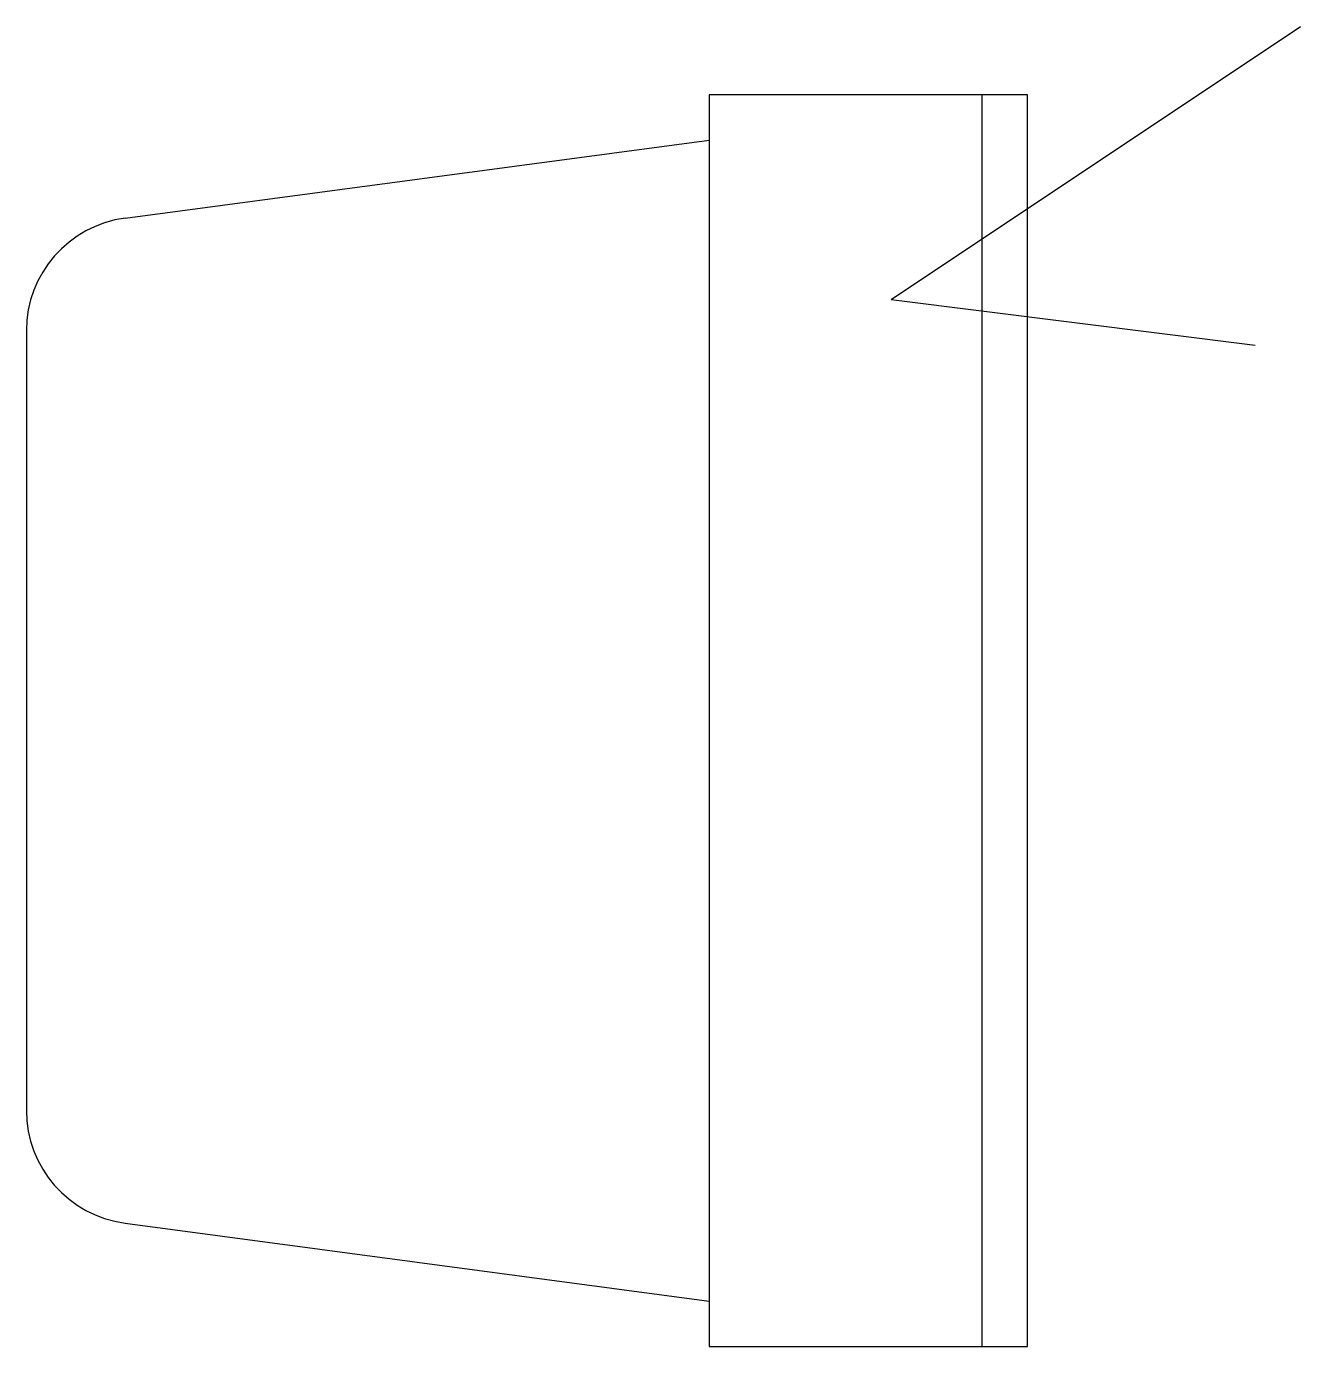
# Model space of a CAD drawing. Extents: x 22580 to 23140, y -47270 to -46690.
import ezdxf

# ---------------------------------------------------------------- set-up
doc = ezdxf.new("R2010")
doc.units = 0
doc.header["$LTSCALE"] = 20
doc.header["$MEASUREMENT"] = 0
doc.layers.add('3', color=2, linetype='CONTINUOUS')

msp = doc.modelspace()

# ---------------------------------------------------------------- linework, layer by layer
at = {"layer": '3', "linetype": 'BYBLOCK', "ltscale": 2}
for p, q in [((22960, -46810), (23140, -46690)), ((22880, -46720), (22880, -47270)), ((23020, -46720), (22880, -46720)), ((23000, -47270), (23000, -46720)), ((23020, -47270), (23020, -46720)), ((22623.39, -46774.21), (22880, -46740)), ((22960, -46810), (23120, -46830)), ((22580, -46823.78), (22580, -47166.22)), ((22623.39, -47215.79), (22880, -47250)), ((22880, -47270), (23020, -47270))]:
    msp.add_line(p, q, dxfattribs=at)
for centre, start, end in [((22630, -46823.78), 97.59464, 180), ((22630, -47166.22), 180, 262.40536)]:
    msp.add_arc(centre, 50, start, end, dxfattribs=at)

doc.saveas('drawing.dxf')
